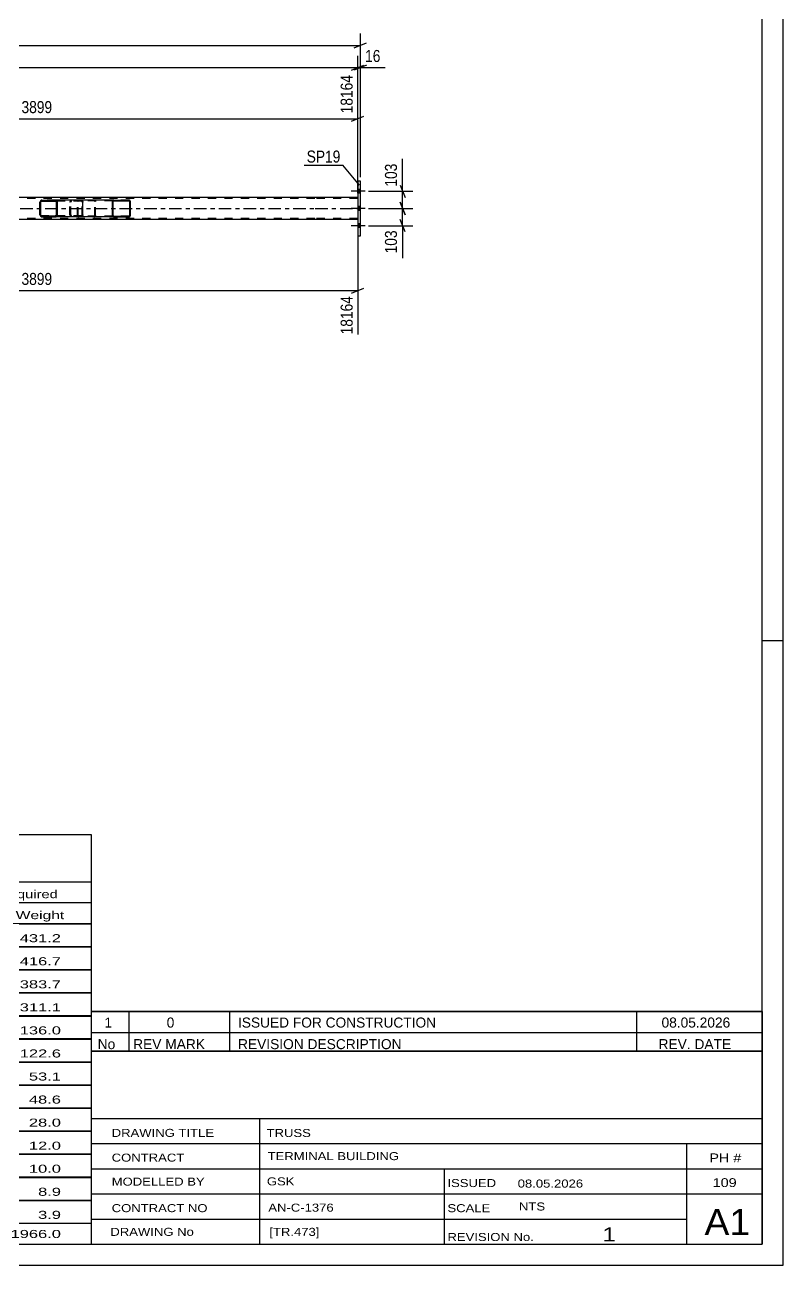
# Model space of a CAD drawing. Header units: millimetres. Extents: x 0 to 841, y 0 to 594.
# Drawn here: x 660.2 to 841, y 0 to 295.9 of the extents above; entities that cross this region are included whole.
import ezdxf

# ---------------------------------------------------------------- set-up
doc = ezdxf.new("R2010")
doc.units = ezdxf.units.MM
doc.linetypes.add('DXK_LINE_DOT2', pattern=[3.9198, 1.9599, -1.9599])
doc.linetypes.add('DXK_LINE_DOT3', pattern=[5.9187, 2.979, -0.9799, 0.9799, -0.9799])
doc.styles.add('Arial Narrow', font='ARIALN.TTF', dxfattribs={"height": 0.2})

# ---------------------------------------------------------------- blocks, each defined once
blk = doc.blocks.new('Unknown-318885092-1133')
at = {"color": 5, "linetype": 'Continuous'}
for p, q in [((841, 0), (841, 594)), ((836, 5), (836, 589)), ((841, 149), (836, 149)), ((5, 5), (836, 5)), ((0, 0), (841, 0))]:
    blk.add_line(p, q, dxfattribs=at)
blk = doc.blocks.new('Part-318885092-5591 - 5502')
at = {"linetype": 'Continuous'}
h = blk.add_hatch(dxfattribs=at)
h.set_pattern_fill('', scale=0.7, style=0, pattern_type=0)
h.set_pattern_definition([(45, (685.3235, 253.9116), (-1.57154, 1.57154), [])])
h.paths.add_polyline_path([(685.35, 253.79), (685.32, 253.91), (685.25, 254.02), (685.14, 254.08), (685.01, 254.11), (681.43, 254.11), (681.3, 254.08), (681.19, 254.02), (681.12, 253.91), (681.09, 253.79), (681.09, 250.43), (681.12, 250.31), (681.19, 250.2), (681.3, 250.13), (681.43, 250.11), (685.01, 250.11), (685.14, 250.13), (685.25, 250.2), (685.32, 250.31), (685.35, 250.43)])
h.paths.add_polyline_path([(685.17, 250.37), (685.13, 250.32), (685.07, 250.28), (685.01, 250.27), (681.43, 250.27), (681.37, 250.28), (681.31, 250.32), (681.28, 250.37), (681.26, 250.43), (681.26, 253.79), (681.28, 253.85), (681.31, 253.9), (681.37, 253.94), (681.43, 253.95), (685.01, 253.95), (685.07, 253.94), (685.13, 253.9), (685.17, 253.85), (685.18, 253.79), (685.18, 250.43)])
at = {"color": 7, "linetype": 'DXK_LINE_DOT2'}
for p, q in [((672.74, 253.79), (672.77, 253.91)), ((672.74, 250.43), (672.74, 253.79)), ((672.93, 253.85), (672.91, 253.79)), ((672.91, 250.43), (672.91, 253.79)), ((672.96, 253.9), (672.93, 253.85)), ((672.95, 254.08), (673.08, 254.11)), ((673.02, 253.94), (672.96, 253.9)), ((673.08, 253.95), (673.02, 253.94)), ((673.74, 254.11), (673.08, 254.11)), ((685.01, 253.95), (673.08, 253.95)), ((676.66, 254.11), (676.79, 254.08)), ((676.72, 253.94), (676.66, 253.95)), ((676.78, 253.9), (676.72, 253.94)), ((676.82, 253.85), (676.78, 253.9)), ((676.83, 253.79), (676.82, 253.85)), ((676.83, 250.43), (676.83, 253.79)), ((676.97, 253.91), (677, 253.79)), ((677, 250.43), (677, 253.79)), ((685.01, 254.11), (681.43, 254.11)), ((672.77, 250.31), (672.74, 250.43)), ((672.91, 250.43), (672.93, 250.37)), ((672.93, 250.37), (672.96, 250.32)), ((673.08, 250.11), (672.95, 250.13)), ((672.96, 250.32), (673.02, 250.28)), ((673.02, 250.28), (673.08, 250.27)), ((685.01, 250.27), (673.08, 250.27)), ((673.74, 250.11), (673.08, 250.11)), ((676.66, 250.27), (676.72, 250.28)), ((676.79, 250.13), (676.66, 250.11)), ((676.72, 250.28), (676.78, 250.32)), ((676.78, 250.32), (676.82, 250.37)), ((676.82, 250.37), (676.83, 250.43)), ((677, 250.43), (676.97, 250.31)), ((685.01, 250.11), (681.43, 250.11))]:
    blk.add_line(p, q, dxfattribs=at)
at = {"color": 2, "linetype": 'Continuous'}
for p, q in [((681.43, 254.11), (673.74, 254.11)), ((681.12, 253.91), (681.09, 253.79)), ((681.09, 250.43), (681.09, 253.79)), ((681.26, 253.79), (681.28, 253.85)), ((681.26, 250.43), (681.26, 253.79)), ((681.28, 253.85), (681.31, 253.9)), ((681.43, 254.11), (681.3, 254.08)), ((681.31, 253.9), (681.37, 253.94)), ((681.37, 253.94), (681.43, 253.95)), ((681.43, 254.11), (685.01, 254.11)), ((681.43, 253.95), (685.01, 253.95)), ((685.14, 254.08), (685.01, 254.11)), ((685.01, 253.95), (685.07, 253.94)), ((685.07, 253.94), (685.13, 253.9)), ((685.13, 253.9), (685.17, 253.85)), ((685.17, 253.85), (685.18, 253.79)), ((685.18, 250.43), (685.18, 253.79)), ((685.35, 253.79), (685.32, 253.91)), ((685.35, 250.43), (685.35, 253.79)), ((681.43, 250.11), (673.74, 250.11)), ((681.09, 250.43), (681.12, 250.31)), ((681.28, 250.37), (681.26, 250.43)), ((681.31, 250.32), (681.28, 250.37)), ((681.3, 250.13), (681.43, 250.11)), ((681.37, 250.28), (681.31, 250.32)), ((681.43, 250.27), (681.37, 250.28)), ((681.43, 250.27), (685.01, 250.27)), ((681.43, 250.11), (685.01, 250.11)), ((685.07, 250.28), (685.01, 250.27)), ((685.01, 250.11), (685.14, 250.13)), ((685.13, 250.32), (685.07, 250.28)), ((685.17, 250.37), (685.13, 250.32)), ((685.18, 250.43), (685.17, 250.37)), ((685.32, 250.31), (685.35, 250.43))]:
    blk.add_line(p, q, dxfattribs=at)
at = {"color": 7, "linetype": 'DXK_LINE_DOT2'}
for centre, start, end in [((676.67, 253.78), 24.32, 69.2417), ((673.07, 250.44), 204.32, 249.2417), ((676.67, 250.44), 290.7583, 335.68)]:
    blk.add_arc(centre, 0.331, start, end, dxfattribs=at)
at = {"color": 2, "linetype": 'Continuous'}
for centre, start, end in [((681.42, 253.78), 110.7583, 155.68), ((685.02, 253.78), 24.32, 69.2417), ((681.42, 250.44), 204.32, 249.2417), ((685.02, 250.44), 290.7583, 335.68)]:
    blk.add_arc(centre, 0.331, start, end, dxfattribs=at)
blk = doc.blocks.new('Part-318885092-5562 - 5502')
at = {"linetype": 'Continuous'}
h = blk.add_hatch(dxfattribs=at)
h.set_pattern_fill('', scale=0.7, style=0, pattern_type=0)
h.set_pattern_definition([(45, (667.8996, 253.8129), (-1.57154, 1.57154), [])])
h.paths.add_polyline_path([(667.94, 253.63), (667.9, 253.81), (667.79, 253.97), (667.63, 254.07), (667.44, 254.11), (664.25, 254.11), (664.06, 254.07), (663.9, 253.97), (663.79, 253.81), (663.75, 253.63), (663.75, 250.59), (663.79, 250.41), (663.9, 250.25), (664.06, 250.15), (664.25, 250.11), (667.44, 250.11), (667.63, 250.15), (667.79, 250.25), (667.9, 250.41), (667.94, 250.59)])
h.paths.add_polyline_path([(667.67, 250.5), (667.61, 250.42), (667.53, 250.37), (667.44, 250.35), (664.25, 250.35), (664.15, 250.37), (664.07, 250.42), (664.02, 250.5), (664, 250.59), (664, 253.63), (664.02, 253.72), (664.07, 253.8), (664.15, 253.85), (664.25, 253.87), (667.44, 253.87), (667.53, 253.85), (667.61, 253.8), (667.67, 253.72), (667.69, 253.63), (667.69, 250.59)])
at = {"color": 2, "linetype": 'Continuous'}
for p, q in [((663.79, 253.81), (663.75, 253.63)), ((663.75, 250.59), (663.75, 253.63)), ((664, 253.63), (664.02, 253.72)), ((664, 250.59), (664, 253.63)), ((664.02, 253.72), (664.07, 253.8)), ((664.25, 254.11), (664.06, 254.07)), ((664.07, 253.8), (664.15, 253.85)), ((664.15, 253.85), (664.25, 253.87)), ((664.25, 254.11), (667.44, 254.11)), ((664.25, 253.87), (667.44, 253.87)), ((673.74, 254.11), (667.44, 254.11)), ((667.63, 254.07), (667.44, 254.11)), ((667.44, 253.87), (667.53, 253.85)), ((667.53, 253.85), (667.61, 253.8)), ((667.61, 253.8), (667.67, 253.72)), ((667.67, 253.72), (667.69, 253.63)), ((667.69, 250.59), (667.69, 253.63)), ((667.94, 253.63), (667.9, 253.81)), ((667.94, 250.59), (667.94, 253.63)), ((673.74, 254.11), (673.84, 254.07)), ((673.84, 254.07), (673.93, 253.97)), ((673.93, 253.97), (673.99, 253.81)), ((673.99, 253.81), (674.01, 253.63)), ((674.01, 250.59), (674.01, 253.63)), ((663.75, 250.59), (663.79, 250.41)), ((664.02, 250.5), (664, 250.59)), ((664.07, 250.42), (664.02, 250.5)), ((664.06, 250.15), (664.25, 250.11)), ((664.15, 250.37), (664.07, 250.42)), ((664.25, 250.35), (664.15, 250.37)), ((664.25, 250.35), (667.44, 250.35)), ((664.25, 250.11), (667.44, 250.11)), ((667.53, 250.37), (667.44, 250.35)), ((667.44, 250.11), (667.63, 250.15)), ((673.74, 250.11), (667.44, 250.11)), ((667.61, 250.42), (667.53, 250.37)), ((667.67, 250.5), (667.61, 250.42)), ((667.69, 250.59), (667.67, 250.5)), ((667.9, 250.41), (667.94, 250.59)), ((673.84, 250.15), (673.74, 250.11)), ((673.93, 250.25), (673.84, 250.15)), ((673.99, 250.41), (673.93, 250.25)), ((674.01, 250.59), (673.99, 250.41))]:
    blk.add_line(p, q, dxfattribs=at)
at = {"color": 7, "linetype": 'DXK_LINE_DOT2'}
for p, q in [((667.44, 254.11), (664.25, 254.11)), ((673.74, 253.87), (664.25, 253.87)), ((670.9, 253.63), (670.94, 253.81)), ((670.9, 250.59), (670.9, 253.63)), ((671.17, 253.72), (671.15, 253.63)), ((671.15, 250.59), (671.15, 253.63)), ((671.22, 253.8), (671.17, 253.72)), ((671.21, 254.07), (671.4, 254.11)), ((671.3, 253.85), (671.22, 253.8)), ((671.4, 253.87), (671.3, 253.85)), ((672.74, 253.87), (672.74, 254.11)), ((673.79, 253.85), (673.74, 253.87)), ((673.83, 253.8), (673.79, 253.85)), ((673.86, 253.72), (673.83, 253.8)), ((673.87, 253.63), (673.86, 253.72)), ((673.87, 250.59), (673.87, 253.63)), ((673.74, 250.35), (664.25, 250.35)), ((667.44, 250.11), (664.25, 250.11)), ((670.94, 250.41), (670.9, 250.59)), ((671.15, 250.59), (671.17, 250.5)), ((671.17, 250.5), (671.22, 250.42)), ((671.4, 250.11), (671.21, 250.15)), ((671.22, 250.42), (671.25, 250.41)), ((671.25, 250.41), (671.3, 250.37)), ((671.3, 250.37), (671.4, 250.35)), ((672.74, 250.11), (672.74, 250.35)), ((673.74, 250.35), (673.79, 250.37)), ((673.79, 250.37), (673.83, 250.42)), ((673.83, 250.42), (673.86, 250.5)), ((673.86, 250.5), (673.87, 250.59))]:
    blk.add_line(p, q, dxfattribs=at)
at = {"color": 2, "linetype": 'Continuous'}
for centre, start, end in [((664.24, 253.61), 111.1941, 156.1506), ((667.45, 253.61), 23.8494, 68.8059), ((664.24, 250.6), 203.8494, 248.8059), ((667.45, 250.6), 291.1941, 336.1506)]:
    blk.add_arc(centre, 0.492, start, end, dxfattribs=at)
at = {"color": 7, "linetype": 'DXK_LINE_DOT2'}
for centre, start, end in [((671.39, 253.61), 111.1941, 156.1506), ((671.39, 250.6), 203.8494, 248.8059)]:
    blk.add_arc(centre, 0.492, start, end, dxfattribs=at)
blk = doc.blocks.new('Part-318885092-5620 - 5502')
at = {"color": 2, "linetype": 'Continuous'}
for p, q in [((740.18, 258.61), (739.54, 258.61)), ((739.54, 258.61), (739.54, 245.61)), ((740.18, 245.61), (740.18, 258.61)), ((739.54, 245.61), (740.18, 245.61))]:
    blk.add_line(p, q, dxfattribs=at)
blk = doc.blocks.new('Part-318885092-5674 - 5502')
at = {"color": 7, "linetype": 'DXK_LINE_DOT2'}
for p, q in [((729.32, 254.51), (67.2, 254.51)), ((739.54, 254.51), (729.42, 254.51)), ((739.54, 254.75), (739.54, 249.47)), ((729.32, 249.71), (67.2, 249.71)), ((739.54, 249.71), (729.42, 249.71))]:
    blk.add_line(p, q, dxfattribs=at)
at = {"color": 2, "linetype": 'Continuous'}
for p, q in [((729.32, 254.75), (591.73, 254.75)), ((739.54, 254.75), (729.42, 254.75)), ((729.32, 249.47), (591.73, 249.47)), ((739.54, 249.47), (729.42, 249.47))]:
    blk.add_line(p, q, dxfattribs=at)
at = {"color": 7, "linetype": 'DXK_LINE_DOT3'}
for p, q in [((67.2, 252.11), (729.32, 252.11)), ((729.42, 252.11), (739.54, 252.11))]:
    blk.add_line(p, q, dxfattribs=at)
blk = doc.blocks.new('Bolt-318885092-5722 - 5502')
at = {"linetype": 'Continuous'}
for points in [[(740.18, 255.77), (740.18, 256.65), (739.54, 256.65), (739.54, 255.77)], [(740.18, 255.77), (740.18, 256.65), (739.54, 256.65), (739.54, 255.77)], [(740.18, 255.77), (740.18, 256.65), (739.54, 256.65), (739.54, 255.77)], [(740.18, 251.67), (740.18, 252.55), (739.54, 252.55), (739.54, 251.67)], [(740.18, 251.67), (740.18, 252.55), (739.54, 252.55), (739.54, 251.67)], [(740.18, 247.57), (740.18, 248.45), (739.54, 248.45), (739.54, 247.57)], [(740.18, 247.57), (740.18, 248.45), (739.54, 248.45), (739.54, 247.57)], [(740.18, 247.57), (740.18, 248.45), (739.54, 248.45), (739.54, 247.57)]]:
    blk.add_hatch(color=1, dxfattribs=at).paths.add_polyline_path(points)
at = {"color": 1, "linetype": 'Continuous'}
for p, q in [((741.34, 256.21), (738.02, 256.21)), ((741.34, 256.21), (738.02, 256.21)), ((741.34, 256.21), (738.02, 256.21)), ((740.18, 256.65), (739.54, 256.65)), ((740.18, 256.65), (739.54, 256.65)), ((740.18, 256.65), (739.54, 256.65)), ((740.18, 255.77), (739.54, 255.77)), ((740.18, 255.77), (739.54, 255.77)), ((740.18, 255.77), (739.54, 255.77)), ((741.34, 252.11), (738.02, 252.11)), ((741.34, 252.11), (738.02, 252.11)), ((740.18, 252.55), (739.54, 252.55)), ((740.18, 252.55), (739.54, 252.55)), ((740.18, 251.67), (739.54, 251.67)), ((740.18, 251.67), (739.54, 251.67)), ((741.34, 248.01), (738.02, 248.01)), ((741.34, 248.01), (738.02, 248.01)), ((741.34, 248.01), (738.02, 248.01)), ((740.18, 248.45), (739.54, 248.45)), ((740.18, 248.45), (739.54, 248.45)), ((740.18, 248.45), (739.54, 248.45)), ((740.18, 247.57), (739.54, 247.57)), ((740.18, 247.57), (739.54, 247.57)), ((740.18, 247.57), (739.54, 247.57))]:
    blk.add_line(p, q, dxfattribs=at)
blk = doc.blocks.new('StraightDimension-318885092-5806 - 5502')
at = {"color": 7, "linetype": 'Continuous'}
for p, q in [((586.53, 264.15), (586.53, 283.96)), ((739.54, 255.75), (739.54, 283.96)), ((588.03, 274.12), (585.03, 272.92)), ((586.53, 273.52), (739.54, 273.52)), ((738.04, 272.92), (741.04, 274.12))]:
    blk.add_line(p, q, dxfattribs=at)
at = {"color": 0, "linetype": 'Continuous'}
blk.add_wipeout([(738.94, 284.56), (734.74, 284.56), (734.74, 274.22), (738.94, 274.22)], dxfattribs=at)
at = {"color": 0}
blk.add_wipeout([(667.29, 274.27), (667.29, 278.47), (658.78, 278.47), (658.78, 274.27)], dxfattribs=at)
at = {"color": 3, "linetype": 'Continuous', "style": 'Arial Narrow'}
blk.add_text('18164', height=2.863, rotation=90.0002, dxfattribs=at).set_placement((738.34, 274.82))
at = {"color": 3, "style": 'Arial Narrow'}
blk.add_text('3899', height=2.863, dxfattribs=at).set_placement((659.38, 274.87))
blk = doc.blocks.new('StraightDimension-318885092-5824 - 5502')
at = {"color": 7, "linetype": 'Continuous'}
for p, q in [((740.18, 259.61), (740.18, 293.87)), ((56.34, 291.02), (740.18, 291.02)), ((738.68, 290.42), (741.68, 291.62))]:
    blk.add_line(p, q, dxfattribs=at)
blk = doc.blocks.new('StraightDimension-318885092-5847 - 5502')
at = {"color": 7, "linetype": 'Continuous'}
for p, q in [((739.54, 248.47), (739.54, 222.08)), ((586.53, 240.07), (586.53, 222.08)), ((588.03, 233.12), (585.03, 231.92)), ((586.53, 232.52), (739.54, 232.52)), ((738.04, 231.92), (741.04, 233.12))]:
    blk.add_line(p, q, dxfattribs=at)
at = {"color": 0}
blk.add_wipeout([(667.29, 233.27), (667.29, 237.47), (658.78, 237.47), (658.78, 233.27)], dxfattribs=at)
at = {"color": 0, "linetype": 'Continuous'}
blk.add_wipeout([(738.94, 231.82), (734.74, 231.82), (734.74, 221.48), (738.94, 221.48)], dxfattribs=at)
at = {"color": 3, "style": 'Arial Narrow'}
blk.add_text('3899', height=2.863, dxfattribs=at).set_placement((659.38, 233.87))
at = {"color": 3, "linetype": 'Continuous', "style": 'Arial Narrow'}
blk.add_text('18164', height=2.863, rotation=90.0002, dxfattribs=at).set_placement((738.34, 222.08))
blk = doc.blocks.new('StraightDimension-318885092-5868 - 5502')
at = {"color": 7, "linetype": 'Continuous'}
for p, q in [((739.54, 259.61), (739.54, 288.56)), ((56.98, 285.71), (739.54, 285.71)), ((738.04, 285.11), (741.04, 286.31))]:
    blk.add_line(p, q, dxfattribs=at)
blk = doc.blocks.new('StraightDimension-318885092-5878 - 5502')
at = {"color": 7, "linetype": 'Continuous'}
for p, q in [((739.54, 259.61), (739.54, 288.56)), ((740.18, 259.61), (740.18, 288.56)), ((738.04, 285.11), (741.04, 286.31)), ((741.68, 286.31), (738.68, 285.11)), ((739.54, 285.71), (740.18, 285.71))]:
    blk.add_line(p, q, dxfattribs=at)
at = {"color": 0}
blk.add_wipeout([(745.56, 286.46), (745.56, 290.66), (740.71, 290.66), (740.71, 286.46)], dxfattribs=at)
at = {"color": 7, "linetype": 'Continuous'}
blk.add_line((740.18, 285.71), (746.09, 285.71), dxfattribs=at)
blk.add_line((740.18, 285.71), (746.09, 285.71), dxfattribs=at)
at = {"color": 3, "style": 'Arial Narrow'}
blk.add_text('16', height=2.863, dxfattribs=at).set_placement((741.31, 287.06))
blk = doc.blocks.new('StraightDimension-318885092-5963 - 5502')
at = {"color": 7, "linetype": 'Continuous'}
for p, q in [((749.66, 257.71), (750.86, 254.71)), ((742.11, 256.21), (752.66, 256.21)), ((750.26, 252.11), (750.26, 256.21)), ((742.11, 252.11), (752.66, 252.11)), ((750.86, 250.61), (749.66, 253.61))]:
    blk.add_line(p, q, dxfattribs=at)
at = {"color": 0}
blk.add_wipeout([(749.51, 263.42), (745.31, 263.42), (745.31, 256.73), (749.51, 256.73)], dxfattribs=at)
at = {"color": 7, "linetype": 'Continuous'}
blk.add_line((750.26, 256.21), (750.26, 263.94), dxfattribs=at)
blk.add_line((750.26, 256.21), (750.26, 263.94), dxfattribs=at)
at = {"color": 3, "style": 'Arial Narrow'}
blk.add_text('103', height=2.863, rotation=90.0002, dxfattribs=at).set_placement((748.91, 257.33))
blk = doc.blocks.new('StraightDimension-318885092-5976 - 5502')
at = {"color": 7, "linetype": 'Continuous'}
for p, q in [((742.11, 252.11), (752.66, 252.11)), ((749.66, 253.61), (750.86, 250.61)), ((750.26, 248.01), (750.26, 252.11)), ((750.86, 246.51), (749.66, 249.51)), ((742.11, 248.01), (752.66, 248.01))]:
    blk.add_line(p, q, dxfattribs=at)
at = {"color": 0}
blk.add_wipeout([(749.51, 247.48), (745.31, 247.48), (745.31, 240.8), (749.51, 240.8)], dxfattribs=at)
at = {"color": 7, "linetype": 'Continuous'}
blk.add_line((750.26, 248.01), (750.26, 240.27), dxfattribs=at)
blk.add_line((750.26, 248.01), (750.26, 240.27), dxfattribs=at)
at = {"color": 3, "style": 'Arial Narrow'}
blk.add_text('103', height=2.863, rotation=90.0002, dxfattribs=at).set_placement((748.91, 241.4))
blk = doc.blocks.new('Unknown-318885092-10650')
at = {"color": 7, "linetype": 'Continuous'}
for p, q in [((676, 60.55), (836, 60.55)), ((836, 60.55), (676, 60.55)), ((676, 60.55), (676, 55.55)), ((685, 60.55), (685, 55.55)), ((709, 60.55), (709, 55.55)), ((806, 60.55), (806, 55.55)), ((836, 60.55), (836, 55.55)), ((676, 55.55), (836, 55.55)), ((676, 55.55), (676, 51.05)), ((676, 55.55), (836, 55.55)), ((685, 55.55), (685, 51.05)), ((709, 55.55), (709, 51.05)), ((806, 55.55), (806, 51.05)), ((836, 55.55), (836, 51.05)), ((836, 51.05), (676, 51.05))]:
    blk.add_line(p, q, dxfattribs=at)
at = {"color": 7, "linetype": 'Continuous', "style": 'Arial Narrow'}
for s, height, width, p in [('1', 2.39, 1.196471, (679.16, 56.7)), ('0', 2.39, 1.196471, (694, 56.7)), ('ISSUED FOR CONSTRUCTION', 2.3861, 1.196471, (711, 56.7)), ('08.05.2026', 2.386, 1.196471, (812, 56.7)), ('No', 2.386, 1.2, (677.54, 51.55)), ('REV MARK', 2.386, 1.2, (686, 51.55)), ('REVISION DESCRIPTION', 2.3861, 1.2, (711, 51.55)), ('REV. DATE', 2.386, 1.2, (811.28, 51.55))]:
    blk.add_text(s, height=height, dxfattribs=dict(at, width=width)).set_placement(p)
blk = doc.blocks.new('Unknown-318885092-10647')
at = {"color": 7, "linetype": 'Continuous'}
for p, q in [((676, 51.05), (676, 5)), ((676, 51.05), (836, 51.05)), ((836, 51), (836, 5)), ((676, 35), (836, 35)), ((716.14, 35), (716.14, 5)), ((676, 29), (836, 29)), ((818, 5.05), (818, 29.05)), ((676, 23), (836, 23)), ((760.14, 23), (760.14, 5)), ((676, 17), (836, 17)), ((676, 11), (818, 11)), ((676, 5), (836, 5))]:
    blk.add_line(p, q, dxfattribs=at)
at = {"color": 7, "style": 'Arial Narrow'}
for s, height, width, p in [('DRAWING TITLE', 1.9089, 1.425378, (680.88, 30.61)), ('TRUSS', 1.909, 1.425378, (717.81, 30.59)), ('CONTRACT', 1.909, 1.425378, (680.88, 24.71)), ('TERMINAL BUILDING', 1.9089, 1.425378, (718.06, 25.07)), ('MODELLED BY', 1.9089, 1.425378, (680.88, 18.98)), ('GSK', 1.909, 1.425378, (717.88, 19.04)), ('ISSUED', 1.909, 1.425378, (760.94, 18.64)), ('08.05.2026', 1.909, 1.425378, (777.69, 18.52)), ('CONTRACT NO', 1.9089, 1.425378, (680.88, 12.66)), ('AN-C-1376', 1.909, 1.425378, (718.23, 12.78)), ('SCALE', 1.909, 1.425378, (760.94, 12.65)), ('A1', 6.204, 1.25, (822.24, 7.2)), ('DRAWING No', 1.909, 1.425378, (680.56, 7)), ('[TR.473]', 1.909, 1.425378, (718.46, 6.99)), ('1', 3.34, 1.5, (797.91, 5.68)), ('REVISION No.', 1.9089, 1.425378, (760.94, 5.77))]:
    blk.add_text(s, height=height, dxfattribs=dict(at, width=width)).set_placement(p)
at = {"color": 7, "linetype": 'Continuous', "style": 'Arial Narrow'}
for s, height, width, p in [('PH #', 2.1, 1.42538, (823.4, 24.55)), ('109', 2.1, 1.42538, (824.19, 18.65)), ('NTS', 1.909, 1.425378, (778, 13.05))]:
    blk.add_text(s, height=height, dxfattribs=dict(at, width=width)).set_placement(p)
blk = doc.blocks.new('Unknown-318885092-10648')
at = {"color": 7, "linetype": 'Continuous'}
for p, q in [((516, 102.75), (676, 102.75)), ((516, 91.5), (516, 102.75)), ((676, 102.75), (676, 91.5)), ((516, 91.5), (676, 91.5)), ((516, 91.5), (516, 86.5)), ((676, 91.5), (676, 86.5)), ((516, 86.5), (676, 86.5)), ((516, 86.5), (516, 81.5)), ((540, 86.5), (540, 81.5)), ((575.5, 86.5), (575.5, 81.5)), ((601.5, 86.5), (601.5, 81.5)), ((614.5, 86.5), (614.5, 81.5)), ((632, 86.5), (632, 81.5)), ((654, 86.5), (654, 81.5)), ((676, 86.5), (676, 81.5)), ((516, 81.5), (676, 81.5)), ((516, 81.45), (516, 76.05)), ((516, 81.45), (676, 81.45)), ((540, 81.5), (540, 76)), ((575.5, 81.5), (575.5, 76)), ((601.5, 81.5), (601.5, 76)), ((614.5, 81.5), (614.5, 76)), ((632, 81.5), (632, 76)), ((654, 81.5), (654, 76)), ((676, 81.45), (676, 76.05)), ((516, 76.05), (676, 76.05)), ((516, 75.95), (516, 70.55)), ((516, 75.95), (676, 75.95)), ((540, 76), (540, 70.5)), ((575.5, 76), (575.5, 70.5)), ((601.5, 76), (601.5, 70.5)), ((614.5, 76), (614.5, 70.5)), ((632, 76), (632, 70.5)), ((654, 76), (654, 70.5)), ((676, 75.95), (676, 70.55)), ((516, 70.55), (676, 70.55)), ((516, 70.45), (516, 65.05)), ((516, 70.45), (676, 70.45)), ((540, 70.5), (540, 65)), ((575.5, 70.5), (575.5, 65)), ((601.5, 70.5), (601.5, 65)), ((614.5, 70.5), (614.5, 65)), ((632, 70.5), (632, 65)), ((654, 70.5), (654, 65)), ((676, 70.45), (676, 65.05)), ((516, 65.05), (676, 65.05)), ((516, 64.95), (516, 59.55)), ((516, 64.95), (676, 64.95)), ((540, 65), (540, 59.5)), ((575.5, 65), (575.5, 59.5)), ((601.5, 65), (601.5, 59.5)), ((614.5, 65), (614.5, 59.5)), ((632, 65), (632, 59.5)), ((654, 65), (654, 59.5)), ((676, 64.95), (676, 59.55)), ((516, 59.55), (676, 59.55)), ((516, 59.45), (516, 54.05)), ((516, 59.45), (676, 59.45)), ((540, 59.5), (540, 54)), ((575.5, 59.5), (575.5, 54)), ((601.5, 59.5), (601.5, 54)), ((614.5, 59.5), (614.5, 54)), ((632, 59.5), (632, 54)), ((654, 59.5), (654, 54)), ((676, 59.45), (676, 54.05)), ((516, 54.05), (676, 54.05)), ((516, 53.95), (516, 48.55)), ((516, 53.95), (676, 53.95)), ((540, 54), (540, 48.5)), ((575.5, 54), (575.5, 48.5)), ((601.5, 54), (601.5, 48.5)), ((614.5, 54), (614.5, 48.5)), ((632, 54), (632, 48.5)), ((654, 54), (654, 48.5)), ((676, 53.95), (676, 48.55)), ((516, 48.55), (676, 48.55)), ((516, 48.45), (516, 43.05)), ((516, 48.45), (676, 48.45)), ((540, 48.5), (540, 43)), ((575.5, 48.5), (575.5, 43)), ((601.5, 48.5), (601.5, 43)), ((614.5, 48.5), (614.5, 43)), ((632, 48.5), (632, 43)), ((654, 48.5), (654, 43)), ((676, 48.45), (676, 43.05)), ((516, 43.05), (676, 43.05)), ((516, 42.95), (516, 37.55)), ((516, 42.95), (676, 42.95)), ((540, 43), (540, 37.5)), ((575.5, 43), (575.5, 37.5)), ((601.5, 43), (601.5, 37.5)), ((614.5, 43), (614.5, 37.5)), ((632, 43), (632, 37.5)), ((654, 43), (654, 37.5)), ((676, 42.95), (676, 37.55)), ((516, 37.55), (676, 37.55)), ((516, 37.45), (516, 32.05)), ((516, 37.45), (676, 37.45)), ((540, 37.5), (540, 32)), ((575.5, 37.5), (575.5, 32)), ((601.5, 37.5), (601.5, 32)), ((614.5, 37.5), (614.5, 32)), ((632, 37.5), (632, 32)), ((654, 37.5), (654, 32)), ((676, 37.45), (676, 32.05)), ((516, 32.05), (676, 32.05)), ((516, 31.95), (516, 26.55)), ((516, 31.95), (676, 31.95)), ((540, 32), (540, 26.5)), ((575.5, 32), (575.5, 26.5)), ((601.5, 32), (601.5, 26.5)), ((614.5, 32), (614.5, 26.5)), ((632, 32), (632, 26.5)), ((654, 32), (654, 26.5)), ((676, 31.95), (676, 26.55)), ((516, 26.55), (676, 26.55)), ((516, 26.45), (516, 21.05)), ((516, 26.45), (676, 26.45)), ((540, 26.5), (540, 21)), ((575.5, 26.5), (575.5, 21)), ((601.5, 26.5), (601.5, 21)), ((614.5, 26.5), (614.5, 21)), ((632, 26.5), (632, 21)), ((654, 26.5), (654, 21)), ((676, 26.45), (676, 21.05)), ((516, 21.05), (676, 21.05)), ((516, 20.95), (516, 15.55)), ((516, 20.95), (676, 20.95)), ((540, 21), (540, 15.5)), ((575.5, 21), (575.5, 15.5)), ((601.5, 21), (601.5, 15.5)), ((614.5, 21), (614.5, 15.5)), ((632, 21), (632, 15.5)), ((654, 21), (654, 15.5)), ((676, 20.95), (676, 15.55)), ((516, 15.55), (676, 15.55)), ((516, 15.45), (516, 10.05)), ((516, 15.45), (676, 15.45)), ((540, 15.5), (540, 10)), ((575.5, 15.5), (575.5, 10)), ((601.5, 15.5), (601.5, 10)), ((614.5, 15.5), (614.5, 10)), ((632, 15.5), (632, 10)), ((654, 15.5), (654, 10)), ((676, 15.45), (676, 10.05)), ((516, 10.05), (676, 10.05)), ((516, 10), (676, 10)), ((516, 10), (516, 5)), ((632, 10), (632, 5)), ((654, 10), (654, 5)), ((676, 10), (676, 5)), ((516, 5), (676, 5))]:
    blk.add_line(p, q, dxfattribs=at)
at = {"color": 7, "style": 'Arial Narrow'}
for s, height, width, p in [('GENERAL NOTES & WELD DETAILS :', 2.8633, 1.4, (517.15, 95.06)), ('REFER TYP DRAWING TYP-01', 1.9089, 1.6, (600.7, 95.16)), ("MATERIAL LIST FOR ASSEMBLY MK'D", 1.9089, 1.6, (517.15, 87.56)), ('TR473', 1.909, 1.794707, (609.9, 87.47)), ('2', 1.91, 1.794707, (638.08, 87.56)), ('No. Required', 1.9089, 1.6, (647.41, 87.56)), ('Mark', 1.909, 1.7, (517.34, 82.5)), ('Profile', 1.909, 1.7, (550.41, 82.5)), ('Material', 1.909, 1.7, (580.54, 82.56)), ('No.', 1.909, 1.7, (605.5, 82.56)), ('Length', 1.909, 1.7, (616, 82.56)), ('Area', 1.909, 1.7, (638.5, 82.56)), ('Weight', 1.909, 1.7, (658, 82.56))]:
    blk.add_text(s, height=height, dxfattribs=dict(at, width=width)).set_placement(p)
at = {"color": 7, "linetype": 'Continuous', "style": 'Arial Narrow'}
for s, height, width, p in [('BC371', 1.909, 1.794707, (517.5, 77.06)), ('SHS132*6', 1.909, 1.794707, (542, 77.06)), ('E350', 1.909, 1.794707, (581.74, 77.06)), ('1', 1.91, 1.794707, (605.86, 77.06)), ('18164', 1.909, 1.794707, (616.4, 77.06)), ('9.6', 1.909, 1.794707, (642.32, 77.06)), ('431.2', 1.909, 1.794707, (658.96, 77.06)), ('TR473', 1.909, 1.794707, (517.5, 71.56)), ('SHS100*8', 1.909, 1.794707, (542, 71.56)), ('E350', 1.909, 1.794707, (581.74, 71.56)), ('1', 1.91, 1.794707, (605.86, 71.56)), ('18033', 1.909, 1.794707, (616.4, 71.56)), ('7.2', 1.909, 1.794707, (642.32, 71.56)), ('416.7', 1.909, 1.794707, (658.96, 71.56)), ('M177', 1.909, 1.794707, (517.5, 66.06)), ('SHS100*6', 1.909, 1.794707, (542, 66.06)), ('E350', 1.909, 1.794707, (581.74, 66.06)), ('7', 1.91, 1.794707, (605.86, 66.06)), ('3167', 1.909, 1.794707, (618.58, 66.06)), ('1.2', 1.909, 1.794707, (642.32, 66.06)), ('383.7', 1.909, 1.794707, (658.96, 66.06)), ('M196', 1.909, 1.794707, (517.5, 60.56)), ('SHS100*4', 1.909, 1.794707, (542, 60.56)), ('E350', 1.909, 1.794707, (581.74, 60.56)), ('8', 1.91, 1.794707, (605.86, 60.56)), ('3261', 1.909, 1.794707, (618.58, 60.56)), ('1.3', 1.909, 1.794707, (642.32, 60.56)), ('311.1', 1.909, 1.794707, (658.96, 60.56)), ('SP20', 1.909, 1.794707, (517.5, 55.06)), ('PL20*380', 1.909, 1.794707, (542, 55.06)), ('E350', 1.909, 1.794707, (581.74, 55.06)), ('6', 1.91, 1.794707, (605.86, 55.06)), ('380', 1.909, 1.794707, (620.77, 55.06)), ('0.3', 1.909, 1.794707, (642.32, 55.06)), ('136.0', 1.909, 1.794707, (658.96, 55.06)), ('PL581', 1.909, 1.794707, (517.5, 49.56)), ('PL12*300', 1.909, 1.794707, (542, 49.56)), ('E350', 1.909, 1.794707, (581.74, 49.56)), ('14', 1.909, 1.794707, (604.76, 49.56)), ('310', 1.909, 1.794707, (620.77, 49.56)), ('0.2', 1.909, 1.794707, (642.32, 49.56)), ('122.6', 1.909, 1.794707, (658.96, 49.56)), ('SP19', 1.909, 1.794707, (517.5, 44.06)), ('PL16*325', 1.909, 1.794707, (542, 44.06)), ('E350', 1.909, 1.794707, (581.74, 44.06)), ('4', 1.91, 1.794707, (605.86, 44.06)), ('325', 1.909, 1.794707, (620.77, 44.06)), ('0.2', 1.909, 1.794707, (642.32, 44.06)), ('53.1', 1.909, 1.794707, (661.14, 44.06)), ('M1362', 1.909, 1.794707, (517.5, 38.56)), ('RHS100*100*6', 1.9089, 1.794707, (542, 38.56)), ('E350', 1.909, 1.794707, (581.74, 38.56)), ('14', 1.909, 1.794707, (604.76, 38.56)), ('196', 1.909, 1.794707, (620.77, 38.56)), ('0.1', 1.909, 1.794707, (642.32, 38.56)), ('48.6', 1.909, 1.794707, (661.14, 38.56)), ('TB74', 1.909, 1.794707, (517.5, 33.06)), ('RHS150*110*6', 1.9089, 1.794707, (542, 33.06)), ('E350', 1.909, 1.794707, (581.74, 33.06)), ('6', 1.91, 1.794707, (605.86, 33.06)), ('200', 1.909, 1.794707, (620.77, 33.06)), ('0.1', 1.909, 1.794707, (642.32, 33.06)), ('28.0', 1.909, 1.794707, (661.14, 33.06)), ('PL538', 1.909, 1.794707, (517.5, 27.56)), ('PL10*150', 1.909, 1.794707, (542, 27.56)), ('E350', 1.909, 1.794707, (581.74, 27.56)), ('6', 1.91, 1.794707, (605.86, 27.56)), ('170', 1.909, 1.794707, (620.77, 27.56)), ('0.1', 1.909, 1.794707, (642.32, 27.56)), ('12.0', 1.909, 1.794707, (661.14, 27.56)), ('ST33', 1.909, 1.794707, (517.5, 22.06)), ('PL8*100', 1.909, 1.794707, (542, 22.06)), ('E350', 1.909, 1.794707, (581.74, 22.06)), ('24', 1.909, 1.794707, (604.76, 22.06)), ('135', 1.909, 1.794707, (620.77, 22.06)), ('0.0', 1.909, 1.794707, (642.32, 22.06)), ('10.0', 1.909, 1.794707, (661.14, 22.06)), ('ST32', 1.909, 1.794707, (517.5, 16.56)), ('PL8*100', 1.909, 1.794707, (542, 16.56)), ('E350', 1.909, 1.794707, (581.74, 16.56)), ('24', 1.909, 1.794707, (604.76, 16.56)), ('121', 1.909, 1.794707, (620.77, 16.56)), ('0.0', 1.909, 1.794707, (642.32, 16.56)), ('8.9', 1.909, 1.794707, (663.33, 16.56)), ('M1450', 1.909, 1.794707, (517.5, 11.06)), ('RHS100*100*6', 1.9089, 1.794707, (542, 11.06)), ('E350', 1.909, 1.794707, (581.74, 11.06)), ('1', 1.91, 1.794707, (605.86, 11.06)), ('220', 1.909, 1.794707, (620.77, 11.06)), ('0.1', 1.909, 1.794707, (642.32, 11.06)), ('3.9', 1.909, 1.794707, (663.33, 11.06)), ('Total', 1.909, 1.7, (618.33, 6.5)), ('44.4', 1.909, 1.794707, (639.64, 6.5)), ('1966.0', 1.909, 1.794707, (656.77, 6.5))]:
    blk.add_text(s, height=height, dxfattribs=dict(at, width=width)).set_placement(p)
blk = doc.blocks.new('Mark-318885092-5616 - 5502')
at = {"color": 0}
blk.add_wipeout([(735.41, 263.07), (735.41, 266.07), (727.38, 266.07), (727.38, 263.07)], dxfattribs=at)
blk.add_wipeout([(735.41, 263.07), (735.41, 266.07), (727.38, 266.07), (727.38, 263.07)], dxfattribs=at)
at = {"color": 30, "linetype": 'Continuous'}
for p in [(726.78, 262.47), (739.95, 257.64)]:
    blk.add_line(p, (736.01, 262.47), dxfattribs=at)
at = {"color": 3, "style": 'Arial Narrow'}
blk.add_text('SP19', height=2.863, dxfattribs=at).set_placement((727.38, 263.07))

msp = doc.modelspace()

# ---------------------------------------------------------------- block references
for name in ['Unknown-318885092-1133', 'Part-318885092-5620 - 5502', 'Part-318885092-5674 - 5502', 'Bolt-318885092-5722 - 5502', 'Part-318885092-5562 - 5502', 'Part-318885092-5591 - 5502', 'Unknown-318885092-10648', 'Unknown-318885092-10650', 'Unknown-318885092-10647']:
    msp.add_blockref(name, (0, 0))

# ---------------------------------------------------------------- next in the draw order: block references
for name in ['StraightDimension-318885092-5806 - 5502', 'StraightDimension-318885092-5847 - 5502']:
    msp.add_blockref(name, (0, 0))

# ---------------------------------------------------------------- next in the draw order: block references
msp.add_blockref('StraightDimension-318885092-5824 - 5502', (0, 0))

# ---------------------------------------------------------------- next in the draw order: block references
msp.add_blockref('StraightDimension-318885092-5868 - 5502', (0, 0))

# ---------------------------------------------------------------- next in the draw order: block references
msp.add_blockref('StraightDimension-318885092-5878 - 5502', (0, 0))

# ---------------------------------------------------------------- next in the draw order: block references
for name in ['Mark-318885092-5616 - 5502', 'StraightDimension-318885092-5963 - 5502']:
    msp.add_blockref(name, (0, 0))

# ---------------------------------------------------------------- next in the draw order: block references
msp.add_blockref('StraightDimension-318885092-5976 - 5502', (0, 0))

doc.saveas('drawing.dxf')
